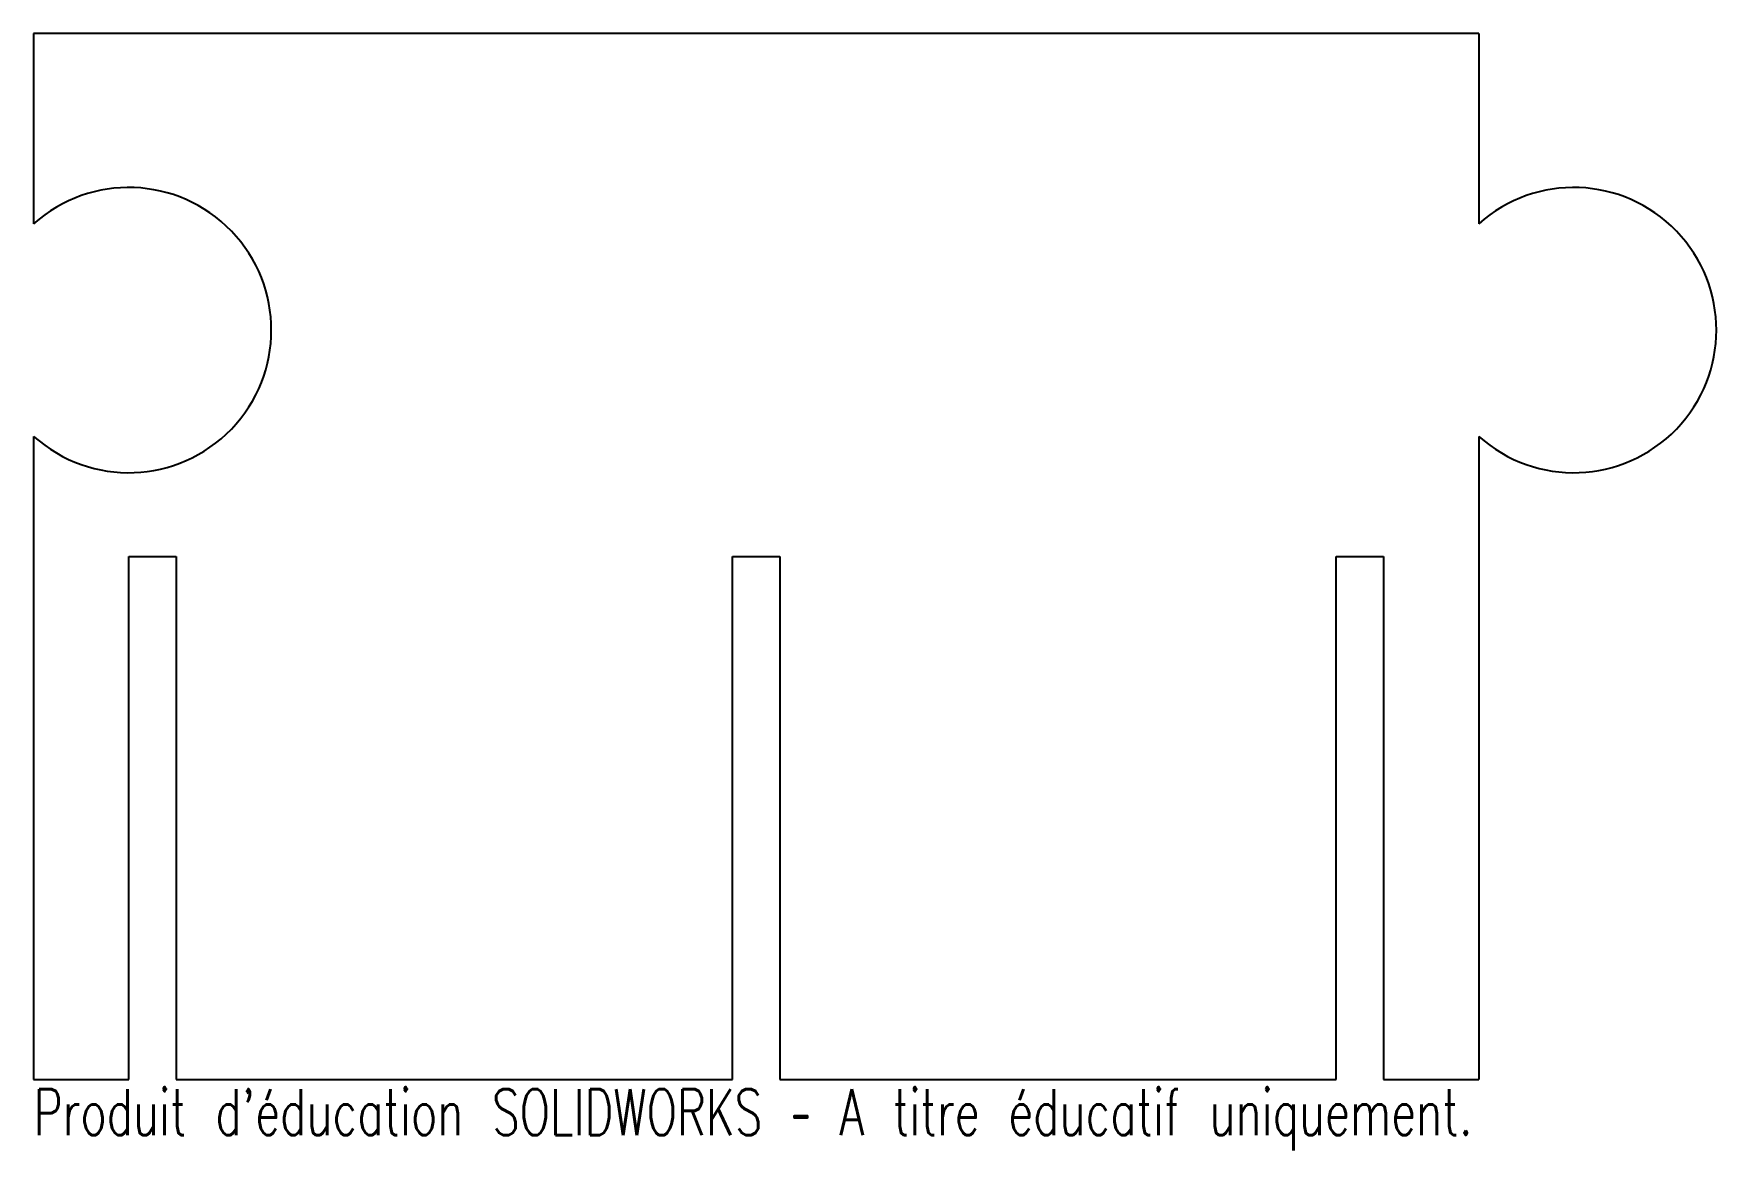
# Model space of a CAD drawing. Header units: millimetres. Extents: x -20 to 157, y -30 to 87.
import ezdxf

# ---------------------------------------------------------------- set-up
doc = ezdxf.new("R2010")
doc.units = ezdxf.units.MM
doc.styles.add('SLDTEXTSTYLE0', font='TXT', dxfattribs={"width": 0.7, "bigfont": 'bigfont'})

msp = doc.modelspace()

# ---------------------------------------------------------------- linework, layer by layer
at = {"color": 7, "linetype": 'Continuous', "lineweight": 25}
for p, q in [((-20.01, 87.11), (-20.01, 67.11)), ((131.99, 87.11), (-20.01, 87.11)), ((131.99, 87.11), (131.99, 67.11)), ((-20.01, 44.75), (-20.01, -22.89)), ((131.99, 44.75), (131.99, -22.89)), ((-10.01, 32.11), (-5.01, 32.11)), ((-10.01, -22.89), (-10.01, 32.11)), ((-5.01, 32.11), (-5.01, -22.89)), ((53.49, 32.11), (58.49, 32.11)), ((53.49, -22.89), (53.49, 32.11)), ((58.49, 32.11), (58.49, -22.89)), ((116.99, 32.11), (121.99, 32.11)), ((116.99, -22.89), (116.99, 32.11)), ((121.99, 32.11), (121.99, -22.89)), ((-20.01, -22.89), (-10.01, -22.89)), ((-5.01, -22.89), (53.49, -22.89)), ((58.49, -22.89), (116.99, -22.89)), ((121.99, -22.89), (131.99, -22.89))]:
    msp.add_line(p, q, dxfattribs=at)
for centre in [(-10.01, 55.93), (141.99, 55.93)]:
    msp.add_arc(centre, 15, 228.1897, 131.8103, dxfattribs=at)

# ---------------------------------------------------------------- texts
at = {"color": 7, "linetype": 'Continuous', "insert": (-20.01, -23.91), "char_height": 4.8336, "attachment_point": 1, "style": 'SLDTEXTSTYLE0'}
msp.add_mtext("Produit d'éducation SOLIDWORKS – A titre éducatif uniquement.", dxfattribs=at)

doc.saveas('drawing.dxf')
